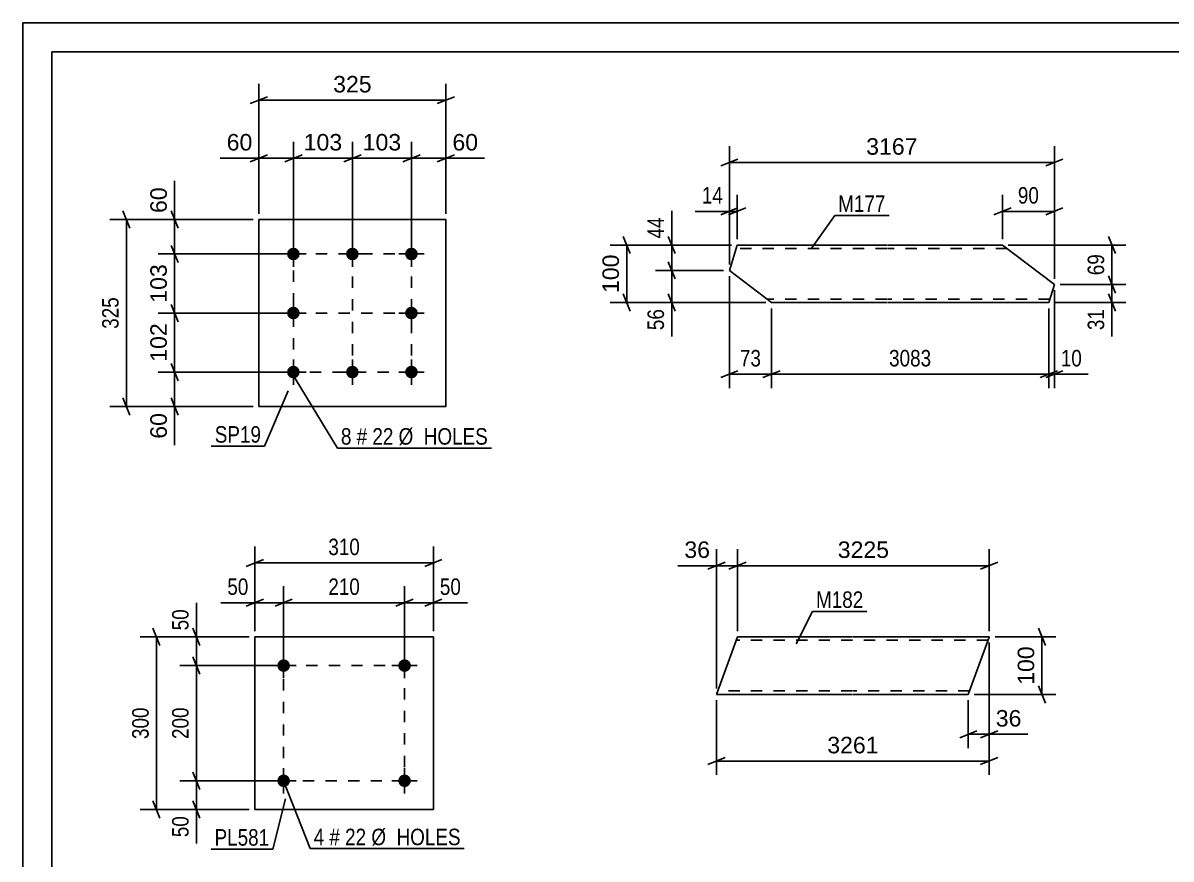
# Model space of a CAD drawing. Header units: millimetres. Extents: x 0 to 3371, y 0 to 1899.
# Drawn here: x 0 to 199.4, y 151.8 to 297 of the extents above; entities that cross this region are included whole.
import ezdxf

# ---------------------------------------------------------------- set-up
doc = ezdxf.new("R2010")
doc.units = ezdxf.units.MM
doc.linetypes.add('DXK_LINE_DOT2', pattern=[3.9198, 1.9599, -1.9599])
doc.styles.add('Arial', font='ARIAL.TTF', dxfattribs={"height": 0.2})
doc.styles.add('Arial Narrow', font='ARIALN.TTF', dxfattribs={"height": 0.2})

# ---------------------------------------------------------------- blocks, each defined once
blk = doc.blocks.new('Unknown-203761802-1135')
at = {"color": 5, "linetype": 'Continuous'}
for p, q in [((420, 297), (0, 297)), ((0, 297), (0, 0)), ((0, 292), (0, 297)), ((415, 292), (5, 292)), ((5, 292), (5, 5))]:
    blk.add_line(p, q, dxfattribs=at)
blk = doc.blocks.new('Part-203761802-6715 - 6709')
at = {"color": 2, "linetype": 'Continuous'}
for p, q in [((124.07, 190.43), (120.44, 180.43)), ((124.07, 190.43), (144.07, 190.43)), ((144.17, 190.43), (167.81, 190.43)), ((167.78, 190.34), (164.17, 180.43)), ((167.81, 190.43), (167.78, 190.34)), ((120.44, 180.43), (144.07, 180.43)), ((144.17, 180.43), (164.17, 180.43))]:
    blk.add_line(p, q, dxfattribs=at)
at = {"color": 7, "linetype": 'DXK_LINE_DOT2'}
for p, q in [((144.07, 189.83), (123.86, 189.83)), ((167.6, 189.83), (144.17, 189.83)), ((144.07, 181.03), (120.65, 181.03)), ((164.39, 181.03), (144.17, 181.03))]:
    blk.add_line(p, q, dxfattribs=at)
blk = doc.blocks.new('Bolt-203761802-6870 - 6836')
at = {"linetype": 'Continuous'}
for points in [[(46.96, 257.99, -1), (46.96, 255.79, -1)], [(57.21, 257.99, -1), (57.21, 255.79, -1)], [(67.46, 257.99, -1), (67.46, 255.79, -1)], [(46.96, 247.74, -1), (46.96, 245.54, -1)], [(67.46, 247.74, -1), (67.46, 245.54, -1)], [(46.96, 237.49, -1), (46.96, 235.29, -1)], [(57.21, 237.49, -1), (57.21, 235.29, -1)], [(67.46, 237.49, -1), (67.46, 235.29, -1)]]:
    blk.add_hatch(color=1, dxfattribs=at).paths.add_polyline_path(points)
at = {"color": 1, "linetype": 'Continuous'}
for p, q in [((46.96, 259.09), (46.96, 254.69)), ((57.21, 259.09), (57.21, 254.69)), ((67.46, 259.09), (67.46, 254.69)), ((44.76, 256.89), (49.16, 256.89)), ((55.01, 256.89), (59.41, 256.89)), ((65.26, 256.89), (69.66, 256.89)), ((46.96, 248.84), (46.96, 244.44)), ((67.46, 248.84), (67.46, 244.44)), ((44.76, 246.64), (49.16, 246.64)), ((65.26, 246.64), (69.66, 246.64)), ((46.96, 238.59), (46.96, 234.19)), ((57.21, 238.59), (57.21, 234.19)), ((67.46, 238.59), (67.46, 234.19)), ((44.76, 236.39), (49.16, 236.39)), ((55.01, 236.39), (59.41, 236.39)), ((65.26, 236.39), (69.66, 236.39))]:
    blk.add_line(p, q, dxfattribs=at)
blk = doc.blocks.new('Part-203761802-6875 - 6836')
at = {"color": 2, "linetype": 'Continuous'}
for p, q in [((40.96, 262.89), (40.96, 230.39)), ((73.46, 262.89), (40.96, 262.89)), ((73.46, 262.89), (73.46, 230.39)), ((73.46, 230.39), (40.96, 230.39))]:
    blk.add_line(p, q, dxfattribs=at)
at = {"color": 7, "linetype": 'DXK_LINE_DOT2'}
for p, q in [((40.96, 262.89), (73.46, 262.89)), ((40.96, 230.39), (73.46, 230.39))]:
    blk.add_line(p, q, dxfattribs=at)
blk = doc.blocks.new('Bolt-203761802-7330 - 7296')
at = {"linetype": 'Continuous'}
for points in [[(46.37, 185.43, -1), (44.17, 185.43, -1)], [(67.37, 185.43, -1), (65.17, 185.43, -1)]]:
    blk.add_hatch(color=1, dxfattribs=at).paths.add_polyline_path(points)
at = {"color": 1, "linetype": 'Continuous'}
for p, q in [((45.27, 187.63), (45.27, 183.23)), ((66.27, 187.63), (66.27, 183.23)), ((43.07, 185.43), (47.47, 185.43)), ((64.07, 185.43), (68.47, 185.43))]:
    blk.add_line(p, q, dxfattribs=at)
blk = doc.blocks.new('Bolt-203761802-7335 - 7296')
at = {"linetype": 'Continuous'}
for points in [[(46.37, 165.43, -1), (44.17, 165.43, -1)], [(67.37, 165.43, -1), (65.17, 165.43, -1)]]:
    blk.add_hatch(color=1, dxfattribs=at).paths.add_polyline_path(points)
at = {"color": 1, "linetype": 'Continuous'}
for p, q in [((45.27, 167.63), (45.27, 163.23)), ((66.27, 167.63), (66.27, 163.23)), ((43.07, 165.43), (47.47, 165.43)), ((64.07, 165.43), (68.47, 165.43))]:
    blk.add_line(p, q, dxfattribs=at)
blk = doc.blocks.new('Part-203761802-7340 - 7296')
at = {"color": 2, "linetype": 'Continuous'}
for p, q in [((40.27, 190.43), (40.27, 160.43)), ((71.27, 190.43), (40.27, 190.43)), ((71.27, 160.43), (71.27, 190.43)), ((40.27, 160.43), (71.27, 160.43))]:
    blk.add_line(p, q, dxfattribs=at)
at = {"color": 7, "linetype": 'DXK_LINE_DOT2'}
for p, q in [((40.27, 160.43), (40.27, 190.43)), ((71.27, 160.43), (71.27, 190.43))]:
    blk.add_line(p, q, dxfattribs=at)
blk = doc.blocks.new('Part-203761802-1245 - 1227')
at = {"color": 2, "linetype": 'Continuous'}
for p, q in [((122.67, 254.05), (124.04, 258.45)), ((124.04, 258.45), (150.01, 258.45)), ((150.11, 258.45), (170.11, 258.45)), ((179.11, 251.6), (170.11, 258.45)), ((130.01, 248.45), (122.67, 254.05)), ((179.11, 251.6), (178.13, 248.45)), ((150.01, 248.45), (130.01, 248.45)), ((178.13, 248.45), (150.11, 248.45))]:
    blk.add_line(p, q, dxfattribs=at)
at = {"color": 7, "linetype": 'DXK_LINE_DOT2'}
for p, q in [((150.01, 257.85), (123.86, 257.85)), ((170.9, 257.85), (150.11, 257.85)), ((130.01, 248.45), (129, 249.23)), ((150.01, 249.05), (129.23, 249.05)), ((178.31, 249.05), (150.11, 249.05))]:
    blk.add_line(p, q, dxfattribs=at)
blk = doc.blocks.new('Rectangle-203761802-7449 - 7296')
at = {"color": 1, "linetype": 'DXK_LINE_DOT2'}
blk.add_lwpolyline([(45.27, 185.43), (66.27, 185.43), (66.27, 165.43), (45.27, 165.43), (45.27, 185.43)], close=True, dxfattribs=at)
blk = doc.blocks.new('Rectangle-203761802-6962 - 6836')
at = {"color": 1, "linetype": 'DXK_LINE_DOT2'}
blk.add_lwpolyline([(46.96, 256.89), (67.46, 256.89), (67.46, 236.39), (46.96, 236.39), (46.96, 256.89)], close=True, dxfattribs=at)
blk = doc.blocks.new('Line-203761802-6948 - 6836')
at = {"color": 1, "linetype": 'DXK_LINE_DOT2'}
blk.add_line((57.21, 256.89), (57.21, 236.39), dxfattribs=at)
blk = doc.blocks.new('Line-203761802-6955 - 6836')
at = {"color": 1, "linetype": 'DXK_LINE_DOT2'}
blk.add_line((46.96, 246.64), (67.46, 246.64), dxfattribs=at)
blk = doc.blocks.new('StraightDimension-203761802-6747 - 6709')
at = {"color": 7, "linetype": 'Continuous'}
for p, q in [((120.44, 181.43), (120.44, 205.62)), ((124.07, 191.43), (124.07, 205.62)), ((118.94, 202.17), (121.94, 203.37)), ((125.57, 203.37), (122.57, 202.17)), ((120.44, 202.77), (124.07, 202.77))]:
    blk.add_line(p, q, dxfattribs=at)
at = {"color": 0}
blk.add_wipeout([(119.91, 203.52), (119.91, 207.72), (114.26, 207.72), (114.26, 203.52)], dxfattribs=at)
at = {"color": 7, "linetype": 'Continuous'}
blk.add_line((120.44, 202.77), (113.74, 202.77), dxfattribs=at)
blk.add_line((120.44, 202.77), (113.74, 202.77), dxfattribs=at)
at = {"color": 3, "style": 'Arial'}
blk.add_text('36', height=2.865, dxfattribs=at).set_placement((114.86, 204.12))
blk = doc.blocks.new('StraightDimension-203761802-6782 - 6709')
at = {"color": 7, "linetype": 'Continuous'}
for p, q in [((176.36, 191.93), (177.56, 188.93)), ((168.81, 190.43), (179.36, 190.43)), ((176.96, 180.43), (176.96, 190.43)), ((177.56, 178.93), (176.36, 181.93)), ((165.17, 180.43), (179.36, 180.43))]:
    blk.add_line(p, q, dxfattribs=at)
at = {"color": 0}
blk.add_wipeout([(176.21, 189.36), (172.01, 189.36), (172.01, 181.49), (176.21, 181.49)], dxfattribs=at)
at = {"color": 3, "style": 'Arial'}
blk.add_text('100', height=2.865, rotation=90.0002, dxfattribs=at).set_placement((175.61, 182.09))
blk = doc.blocks.new('StraightDimension-203761802-6718 - 6709')
at = {"color": 7, "linetype": 'Continuous'}
for p, q in [((167.81, 189.43), (167.81, 166.45)), ((120.44, 179.43), (120.44, 166.45)), ((121.94, 169.45), (118.94, 168.25)), ((120.44, 168.85), (167.81, 168.85)), ((166.31, 168.25), (169.31, 169.45))]:
    blk.add_line(p, q, dxfattribs=at)
at = {"color": 0}
blk.add_wipeout([(149.17, 169.6), (149.17, 173.8), (139.08, 173.8), (139.08, 169.6)], dxfattribs=at)
at = {"color": 3, "style": 'Arial'}
blk.add_text('3261', height=2.865, dxfattribs=at).set_placement((139.68, 170.2))
blk = doc.blocks.new('StraightDimension-203761802-6729 - 6709')
at = {"color": 7, "linetype": 'Continuous'}
for p, q in [((167.81, 189.43), (167.81, 171.1)), ((164.17, 179.43), (164.17, 171.1)), ((162.67, 172.9), (165.67, 174.1)), ((164.17, 173.5), (167.81, 173.5)), ((169.31, 174.1), (166.31, 172.9))]:
    blk.add_line(p, q, dxfattribs=at)
at = {"color": 0}
blk.add_wipeout([(173.99, 174.25), (173.99, 178.45), (168.34, 178.45), (168.34, 174.25)], dxfattribs=at)
at = {"color": 7, "linetype": 'Continuous'}
blk.add_line((167.81, 173.5), (174.51, 173.5), dxfattribs=at)
blk.add_line((167.81, 173.5), (174.51, 173.5), dxfattribs=at)
at = {"color": 3, "style": 'Arial'}
blk.add_text('36', height=2.865, dxfattribs=at).set_placement((168.94, 174.85))
blk = doc.blocks.new('StraightDimension-203761802-6764 - 6709')
at = {"color": 7, "linetype": 'Continuous'}
for p, q in [((124.07, 191.43), (124.07, 205.62)), ((167.81, 191.43), (167.81, 205.62)), ((125.57, 203.37), (122.57, 202.17)), ((166.31, 202.17), (169.31, 203.37)), ((124.07, 202.77), (167.81, 202.77))]:
    blk.add_line(p, q, dxfattribs=at)
at = {"color": 0}
blk.add_wipeout([(150.99, 203.52), (150.99, 207.72), (140.9, 207.72), (140.9, 203.52)], dxfattribs=at)
at = {"color": 3, "style": 'Arial'}
blk.add_text('3225', height=2.865, dxfattribs=at).set_placement((141.5, 204.12))
blk = doc.blocks.new('StraightDimension-203761802-6934 - 6836')
at = {"color": 7, "linetype": 'Continuous'}
for p, q in [((25.73, 264.39), (26.93, 261.39)), ((39.96, 262.89), (23.48, 262.89)), ((26.33, 256.89), (26.33, 262.89)), ((26.93, 255.39), (25.73, 258.39)), ((45.96, 256.89), (23.48, 256.89))]:
    blk.add_line(p, q, dxfattribs=at)
at = {"color": 0}
blk.add_wipeout([(25.58, 269.06), (21.38, 269.06), (21.38, 263.41), (25.58, 263.41)], dxfattribs=at)
at = {"color": 7, "linetype": 'Continuous'}
blk.add_line((26.33, 262.89), (26.33, 269.59), dxfattribs=at)
blk.add_line((26.33, 262.89), (26.33, 269.59), dxfattribs=at)
at = {"color": 3, "style": 'Arial'}
blk.add_text('60', height=2.865, rotation=90.0002, dxfattribs=at).set_placement((24.98, 264.01))
blk = doc.blocks.new('StraightDimension-203761802-6877 - 6836')
at = {"color": 7, "linetype": 'Continuous'}
for p, q in [((40.96, 263.89), (40.96, 286.44)), ((73.46, 263.89), (73.46, 286.44)), ((42.46, 284.19), (39.46, 282.99)), ((40.96, 283.59), (73.46, 283.59)), ((71.96, 282.99), (74.96, 284.19))]:
    blk.add_line(p, q, dxfattribs=at)
at = {"color": 0}
blk.add_wipeout([(61.14, 284.34), (61.14, 288.54), (53.27, 288.54), (53.27, 284.34)], dxfattribs=at)
at = {"color": 3, "style": 'Arial'}
blk.add_text('325', height=2.865, dxfattribs=at).set_placement((53.87, 284.94))
blk = doc.blocks.new('StraightDimension-203761802-6888 - 6836')
at = {"color": 7, "linetype": 'Continuous'}
for p, q in [((18.56, 261.39), (17.36, 264.39)), ((39.96, 262.89), (15.11, 262.89)), ((17.96, 230.39), (17.96, 262.89)), ((17.36, 231.89), (18.56, 228.89)), ((39.96, 230.39), (15.11, 230.39))]:
    blk.add_line(p, q, dxfattribs=at)
at = {"color": 0}
blk.add_wipeout([(17.21, 249.98), (13.01, 249.98), (13.01, 243.3), (17.21, 243.3)], dxfattribs=at)
at = {"color": 3, "style": 'Arial Narrow'}
blk.add_text('325', height=2.863, rotation=90.0002, dxfattribs=at).set_placement((16.61, 243.9))
blk = doc.blocks.new('StraightDimension-203761802-6899 - 6836')
at = {"color": 7, "linetype": 'Continuous'}
for p, q in [((46.96, 257.89), (46.96, 276.36)), ((57.21, 257.89), (57.21, 276.36)), ((45.46, 272.91), (48.46, 274.11)), ((46.96, 273.51), (57.21, 273.51)), ((58.71, 274.11), (55.71, 272.91))]:
    blk.add_line(p, q, dxfattribs=at)
at = {"color": 0}
blk.add_wipeout([(56.02, 274.26), (56.02, 278.46), (48.15, 278.46), (48.15, 274.26)], dxfattribs=at)
at = {"color": 3, "style": 'Arial'}
blk.add_text('103', height=2.865, dxfattribs=at).set_placement((48.75, 274.86))
blk = doc.blocks.new('StraightDimension-203761802-6901 - 6836')
at = {"color": 7, "linetype": 'Continuous'}
for p, q in [((57.21, 257.89), (57.21, 276.36)), ((67.46, 257.89), (67.46, 276.36)), ((55.71, 272.91), (58.71, 274.11)), ((57.21, 273.51), (67.46, 273.51)), ((68.96, 274.11), (65.96, 272.91))]:
    blk.add_line(p, q, dxfattribs=at)
at = {"color": 0}
blk.add_wipeout([(66.27, 274.26), (66.27, 278.46), (58.4, 278.46), (58.4, 274.26)], dxfattribs=at)
at = {"color": 3, "style": 'Arial'}
blk.add_text('103', height=2.865, dxfattribs=at).set_placement((59, 274.86))
blk = doc.blocks.new('StraightDimension-203761802-6903 - 6836')
at = {"color": 7, "linetype": 'Continuous'}
for p, q in [((40.96, 263.89), (40.96, 276.36)), ((46.96, 257.89), (46.96, 276.36)), ((39.46, 272.91), (42.46, 274.11)), ((40.96, 273.51), (46.96, 273.51)), ((48.46, 274.11), (45.46, 272.91))]:
    blk.add_line(p, q, dxfattribs=at)
at = {"color": 0}
blk.add_wipeout([(40.43, 274.26), (40.43, 278.46), (34.78, 278.46), (34.78, 274.26)], dxfattribs=at)
at = {"color": 7, "linetype": 'Continuous'}
blk.add_line((40.96, 273.51), (34.26, 273.51), dxfattribs=at)
blk.add_line((40.96, 273.51), (34.26, 273.51), dxfattribs=at)
at = {"color": 3, "style": 'Arial'}
blk.add_text('60', height=2.865, dxfattribs=at).set_placement((35.38, 274.86))
blk = doc.blocks.new('StraightDimension-203761802-6913 - 6836')
at = {"color": 7, "linetype": 'Continuous'}
for p, q in [((67.46, 257.89), (67.46, 276.36)), ((73.46, 263.89), (73.46, 276.36)), ((65.96, 272.91), (68.96, 274.11)), ((67.46, 273.51), (73.46, 273.51)), ((74.96, 274.11), (71.96, 272.91))]:
    blk.add_line(p, q, dxfattribs=at)
at = {"color": 0}
blk.add_wipeout([(79.63, 274.26), (79.63, 278.46), (73.98, 278.46), (73.98, 274.26)], dxfattribs=at)
at = {"color": 7, "linetype": 'Continuous'}
blk.add_line((73.46, 273.51), (80.15, 273.51), dxfattribs=at)
blk.add_line((73.46, 273.51), (80.15, 273.51), dxfattribs=at)
at = {"color": 3, "style": 'Arial'}
blk.add_text('60', height=2.865, dxfattribs=at).set_placement((74.58, 274.86))
blk = doc.blocks.new('StraightDimension-203761802-6924 - 6836')
at = {"color": 7, "linetype": 'Continuous'}
for p, q in [((25.73, 237.89), (26.93, 234.89)), ((45.96, 236.39), (23.48, 236.39)), ((26.33, 230.39), (26.33, 236.39)), ((26.93, 228.89), (25.73, 231.89)), ((39.96, 230.39), (23.48, 230.39))]:
    blk.add_line(p, q, dxfattribs=at)
at = {"color": 0}
blk.add_wipeout([(25.58, 229.86), (21.38, 229.86), (21.38, 224.22), (25.58, 224.22)], dxfattribs=at)
at = {"color": 7, "linetype": 'Continuous'}
blk.add_line((26.33, 230.39), (26.33, 223.69), dxfattribs=at)
blk.add_line((26.33, 230.39), (26.33, 223.69), dxfattribs=at)
at = {"color": 3, "style": 'Arial'}
blk.add_text('60', height=2.865, rotation=90.0002, dxfattribs=at).set_placement((24.98, 224.82))
blk = doc.blocks.new('StraightDimension-203761802-6944 - 6836')
at = {"color": 7, "linetype": 'Continuous'}
for p, q in [((25.73, 258.39), (26.93, 255.39)), ((45.96, 256.89), (23.48, 256.89)), ((26.33, 246.64), (26.33, 256.89)), ((26.93, 245.14), (25.73, 248.14)), ((45.96, 246.64), (23.48, 246.64))]:
    blk.add_line(p, q, dxfattribs=at)
at = {"color": 0}
blk.add_wipeout([(25.58, 255.7), (21.38, 255.7), (21.38, 247.83), (25.58, 247.83)], dxfattribs=at)
at = {"color": 3, "style": 'Arial'}
blk.add_text('103', height=2.865, rotation=90.0002, dxfattribs=at).set_placement((24.98, 248.43))
blk = doc.blocks.new('StraightDimension-203761802-6946 - 6836')
at = {"color": 7, "linetype": 'Continuous'}
for p, q in [((25.73, 248.14), (26.93, 245.14)), ((45.96, 246.64), (23.48, 246.64)), ((26.33, 236.39), (26.33, 246.64)), ((26.93, 234.89), (25.73, 237.89)), ((45.96, 236.39), (23.48, 236.39))]:
    blk.add_line(p, q, dxfattribs=at)
at = {"color": 0}
blk.add_wipeout([(25.58, 245.45), (21.38, 245.45), (21.38, 237.58), (25.58, 237.58)], dxfattribs=at)
at = {"color": 3, "style": 'Arial'}
blk.add_text('102', height=2.865, rotation=90.0002, dxfattribs=at).set_placement((24.98, 238.18))
blk = doc.blocks.new('StraightDimension-203761802-7342 - 7296')
at = {"color": 7, "linetype": 'Continuous'}
for p, q in [((29.51, 191.93), (30.71, 188.93)), ((39.27, 190.43), (27.26, 190.43)), ((30.11, 185.43), (30.11, 190.43)), ((44.27, 185.43), (27.26, 185.43)), ((30.71, 183.93), (29.51, 186.93))]:
    blk.add_line(p, q, dxfattribs=at)
at = {"color": 0}
blk.add_wipeout([(29.36, 195.81), (25.16, 195.81), (25.16, 190.95), (29.36, 190.95)], dxfattribs=at)
at = {"color": 7, "linetype": 'Continuous'}
blk.add_line((30.11, 190.43), (30.11, 196.33), dxfattribs=at)
blk.add_line((30.11, 190.43), (30.11, 196.33), dxfattribs=at)
at = {"color": 3, "style": 'Arial Narrow'}
blk.add_text('50', height=2.863, rotation=90.0002, dxfattribs=at).set_placement((28.76, 191.55))
blk = doc.blocks.new('StraightDimension-203761802-7355 - 7296')
at = {"color": 7, "linetype": 'Continuous'}
for p, q in [((44.27, 185.43), (27.26, 185.43)), ((30.71, 183.93), (29.51, 186.93)), ((30.11, 165.43), (30.11, 185.43)), ((29.51, 166.93), (30.71, 163.93)), ((44.27, 165.43), (27.26, 165.43))]:
    blk.add_line(p, q, dxfattribs=at)
at = {"color": 0}
blk.add_wipeout([(29.36, 178.77), (25.16, 178.77), (25.16, 172.09), (29.36, 172.09)], dxfattribs=at)
at = {"color": 3, "style": 'Arial Narrow'}
blk.add_text('200', height=2.863, rotation=90.0002, dxfattribs=at).set_placement((28.76, 172.69))
blk = doc.blocks.new('StraightDimension-203761802-7371 - 7296')
at = {"color": 7, "linetype": 'Continuous'}
for p, q in [((29.51, 166.93), (30.71, 163.93)), ((44.27, 165.43), (27.26, 165.43)), ((30.11, 160.43), (30.11, 165.43)), ((30.71, 158.93), (29.51, 161.93)), ((39.27, 160.43), (27.26, 160.43))]:
    blk.add_line(p, q, dxfattribs=at)
at = {"color": 0}
blk.add_wipeout([(29.36, 159.9), (25.16, 159.9), (25.16, 155.04), (29.36, 155.04)], dxfattribs=at)
at = {"color": 7, "linetype": 'Continuous'}
blk.add_line((30.11, 160.43), (30.11, 154.52), dxfattribs=at)
blk.add_line((30.11, 160.43), (30.11, 154.52), dxfattribs=at)
at = {"color": 3, "style": 'Arial Narrow'}
blk.add_text('50', height=2.863, rotation=90.0002, dxfattribs=at).set_placement((28.76, 155.64))
blk = doc.blocks.new('StraightDimension-203761802-7385 - 7296')
at = {"color": 7, "linetype": 'Continuous'}
for p, q in [((23.78, 188.93), (22.58, 191.93)), ((39.27, 190.43), (20.33, 190.43)), ((23.18, 160.43), (23.18, 190.43)), ((22.58, 161.93), (23.78, 158.93)), ((39.27, 160.43), (20.33, 160.43))]:
    blk.add_line(p, q, dxfattribs=at)
at = {"color": 0}
blk.add_wipeout([(22.43, 178.77), (18.23, 178.77), (18.23, 172.08), (22.43, 172.08)], dxfattribs=at)
at = {"color": 3, "style": 'Arial Narrow'}
blk.add_text('300', height=2.863, rotation=90.0002, dxfattribs=at).set_placement((21.83, 172.68))
blk = doc.blocks.new('StraightDimension-203761802-7396 - 7296')
at = {"color": 7, "linetype": 'Continuous'}
for p, q in [((40.27, 191.43), (40.27, 199.2)), ((45.27, 186.43), (45.27, 199.2)), ((38.77, 195.75), (41.77, 196.95)), ((40.27, 196.35), (45.27, 196.35)), ((46.77, 196.95), (43.77, 195.75))]:
    blk.add_line(p, q, dxfattribs=at)
at = {"color": 0}
blk.add_wipeout([(39.75, 197.1), (39.75, 201.3), (34.89, 201.3), (34.89, 197.1)], dxfattribs=at)
at = {"color": 7, "linetype": 'Continuous'}
blk.add_line((40.27, 196.35), (34.36, 196.35), dxfattribs=at)
blk.add_line((40.27, 196.35), (34.36, 196.35), dxfattribs=at)
at = {"color": 3, "style": 'Arial Narrow'}
blk.add_text('50', height=2.863, dxfattribs=at).set_placement((35.49, 197.7))
blk = doc.blocks.new('StraightDimension-203761802-7409 - 7296')
at = {"color": 7, "linetype": 'Continuous'}
for p, q in [((45.27, 186.43), (45.27, 199.2)), ((66.27, 186.43), (66.27, 199.2)), ((46.77, 196.95), (43.77, 195.75)), ((45.27, 196.35), (66.27, 196.35)), ((64.77, 195.75), (67.77, 196.95))]:
    blk.add_line(p, q, dxfattribs=at)
at = {"color": 0}
blk.add_wipeout([(59.11, 197.1), (59.11, 201.3), (52.43, 201.3), (52.43, 197.1)], dxfattribs=at)
at = {"color": 3, "style": 'Arial Narrow'}
blk.add_text('210', height=2.863, dxfattribs=at).set_placement((53.03, 197.7))
blk = doc.blocks.new('StraightDimension-203761802-7425 - 7296')
at = {"color": 7, "linetype": 'Continuous'}
for p, q in [((66.27, 186.43), (66.27, 199.2)), ((71.27, 191.43), (71.27, 199.2)), ((64.77, 195.75), (67.77, 196.95)), ((66.27, 196.35), (71.27, 196.35)), ((72.77, 196.95), (69.77, 195.75))]:
    blk.add_line(p, q, dxfattribs=at)
at = {"color": 0}
blk.add_wipeout([(76.65, 197.1), (76.65, 201.3), (71.8, 201.3), (71.8, 197.1)], dxfattribs=at)
at = {"color": 7, "linetype": 'Continuous'}
blk.add_line((71.27, 196.35), (77.18, 196.35), dxfattribs=at)
blk.add_line((71.27, 196.35), (77.18, 196.35), dxfattribs=at)
at = {"color": 3, "style": 'Arial Narrow'}
blk.add_text('50', height=2.863, dxfattribs=at).set_placement((72.4, 197.7))
blk = doc.blocks.new('StraightDimension-203761802-7439 - 7296')
at = {"color": 7, "linetype": 'Continuous'}
for p, q in [((40.27, 191.43), (40.27, 206.11)), ((71.27, 191.43), (71.27, 206.11)), ((41.77, 203.86), (38.77, 202.66)), ((69.77, 202.66), (72.77, 203.86)), ((40.27, 203.26), (71.27, 203.26))]:
    blk.add_line(p, q, dxfattribs=at)
at = {"color": 0}
blk.add_wipeout([(59.11, 204.01), (59.11, 208.21), (52.43, 208.21), (52.43, 204.01)], dxfattribs=at)
at = {"color": 3, "style": 'Arial Narrow'}
blk.add_text('310', height=2.863, dxfattribs=at).set_placement((53.03, 204.61))
blk = doc.blocks.new('StraightDimension-203761802-1248 - 1227')
at = {"color": 7, "linetype": 'Continuous'}
for p, q in [((122.67, 255.05), (122.67, 275.63)), ((179.11, 252.6), (179.11, 275.63)), ((124.17, 273.38), (121.17, 272.18)), ((177.61, 272.18), (180.61, 273.38)), ((122.67, 272.78), (179.11, 272.78))]:
    blk.add_line(p, q, dxfattribs=at)
at = {"color": 0}
blk.add_wipeout([(155.94, 273.53), (155.94, 277.73), (145.84, 277.73), (145.84, 273.53)], dxfattribs=at)
at = {"color": 3, "style": 'Arial'}
blk.add_text('3167', height=2.865, dxfattribs=at).set_placement((146.44, 274.13))
blk = doc.blocks.new('StraightDimension-203761802-1350 - 1227')
at = {"color": 7, "linetype": 'Continuous'}
for p, q in [((188.51, 259.95), (189.71, 256.95)), ((171.11, 258.45), (191.51, 258.45)), ((189.11, 251.6), (189.11, 258.45)), ((180.11, 251.6), (191.51, 251.6)), ((189.71, 250.1), (188.51, 253.1))]:
    blk.add_line(p, q, dxfattribs=at)
at = {"color": 0}
blk.add_wipeout([(188.36, 257.45), (184.16, 257.45), (184.16, 252.6), (188.36, 252.6)], dxfattribs=at)
at = {"color": 3, "style": 'Arial Narrow'}
blk.add_text('69', height=2.863, rotation=90.0002, dxfattribs=at).set_placement((187.76, 253.2))
blk = doc.blocks.new('StraightDimension-203761802-1268 - 1227')
at = {"color": 7, "linetype": 'Continuous'}
for p, q in [((170.11, 259.45), (170.11, 267.14)), ((179.11, 252.6), (179.11, 267.14)), ((168.61, 263.69), (171.61, 264.89)), ((170.11, 264.29), (179.11, 264.29)), ((180.61, 264.89), (177.61, 263.69))]:
    blk.add_line(p, q, dxfattribs=at)
at = {"color": 0}
blk.add_wipeout([(177.04, 265.04), (177.04, 269.24), (172.18, 269.24), (172.18, 265.04)], dxfattribs=at)
at = {"color": 3, "style": 'Arial Narrow'}
blk.add_text('90', height=2.863, dxfattribs=at).set_placement((172.78, 265.64))
blk = doc.blocks.new('StraightDimension-203761802-1372 - 1227')
at = {"color": 7, "linetype": 'Continuous'}
for p, q in [((112.07, 259.95), (113.27, 256.95)), ((123.04, 258.45), (109.82, 258.45)), ((112.67, 254.05), (112.67, 258.45)), ((113.27, 252.55), (112.07, 255.55)), ((121.67, 254.05), (109.82, 254.05))]:
    blk.add_line(p, q, dxfattribs=at)
at = {"color": 0}
blk.add_wipeout([(111.92, 263.83), (107.72, 263.83), (107.72, 258.98), (111.92, 258.98)], dxfattribs=at)
at = {"color": 7, "linetype": 'Continuous'}
blk.add_line((112.67, 258.45), (112.67, 264.36), dxfattribs=at)
blk.add_line((112.67, 258.45), (112.67, 264.36), dxfattribs=at)
at = {"color": 3, "style": 'Arial Narrow'}
blk.add_text('44', height=2.863, rotation=90.0002, dxfattribs=at).set_placement((111.32, 259.58))
blk = doc.blocks.new('StraightDimension-203761802-1300 - 1227')
at = {"color": 7, "linetype": 'Continuous'}
for p, q in [((122.67, 255.05), (122.67, 267.14)), ((124.04, 259.45), (124.04, 267.14)), ((121.17, 263.69), (124.17, 264.89)), ((125.54, 264.89), (122.54, 263.69)), ((122.67, 264.29), (124.04, 264.29))]:
    blk.add_line(p, q, dxfattribs=at)
at = {"color": 0}
blk.add_wipeout([(122.15, 265.04), (122.15, 269.24), (117.29, 269.24), (117.29, 265.04)], dxfattribs=at)
at = {"color": 7, "linetype": 'Continuous'}
blk.add_line((122.67, 264.29), (116.76, 264.29), dxfattribs=at)
blk.add_line((122.67, 264.29), (116.76, 264.29), dxfattribs=at)
at = {"color": 3, "style": 'Arial Narrow'}
blk.add_text('14', height=2.863, dxfattribs=at).set_placement((117.89, 265.64))
blk = doc.blocks.new('StraightDimension-203761802-1456 - 1227')
at = {"color": 7, "linetype": 'Continuous'}
for p, q in [((130.01, 247.45), (130.01, 233.62)), ((178.13, 247.45), (178.13, 233.62)), ((131.51, 236.62), (128.51, 235.42)), ((130.01, 236.02), (178.13, 236.02)), ((176.63, 235.42), (179.63, 236.62))]:
    blk.add_line(p, q, dxfattribs=at)
at = {"color": 0}
blk.add_wipeout([(158.33, 236.77), (158.33, 240.97), (149.81, 240.97), (149.81, 236.77)], dxfattribs=at)
at = {"color": 3, "style": 'Arial Narrow'}
blk.add_text('3083', height=2.863, dxfattribs=at).set_placement((150.41, 237.37))
blk = doc.blocks.new('StraightDimension-203761802-1328 - 1227')
at = {"color": 7, "linetype": 'Continuous'}
for p, q in [((180.11, 251.6), (191.51, 251.6)), ((188.51, 253.1), (189.71, 250.1)), ((189.11, 248.45), (189.11, 251.6)), ((189.71, 246.95), (188.51, 249.95)), ((179.13, 248.45), (191.51, 248.45))]:
    blk.add_line(p, q, dxfattribs=at)
at = {"color": 0}
blk.add_wipeout([(188.36, 247.93), (184.16, 247.93), (184.16, 243.07), (188.36, 243.07)], dxfattribs=at)
at = {"color": 7, "linetype": 'Continuous'}
blk.add_line((189.11, 248.45), (189.11, 242.54), dxfattribs=at)
blk.add_line((189.11, 248.45), (189.11, 242.54), dxfattribs=at)
at = {"color": 3, "style": 'Arial Narrow'}
blk.add_text('31', height=2.863, rotation=90.0002, dxfattribs=at).set_placement((187.76, 243.67))
blk = doc.blocks.new('StraightDimension-203761802-1397 - 1227')
at = {"color": 7, "linetype": 'Continuous'}
for p, q in [((112.07, 255.55), (113.27, 252.55)), ((121.67, 254.05), (109.82, 254.05)), ((112.67, 248.45), (112.67, 254.05)), ((113.27, 246.95), (112.07, 249.95)), ((129.01, 248.45), (109.82, 248.45))]:
    blk.add_line(p, q, dxfattribs=at)
at = {"color": 0}
blk.add_wipeout([(111.92, 247.93), (107.72, 247.93), (107.72, 243.07), (111.92, 243.07)], dxfattribs=at)
at = {"color": 7, "linetype": 'Continuous'}
blk.add_line((112.67, 248.45), (112.67, 242.54), dxfattribs=at)
blk.add_line((112.67, 248.45), (112.67, 242.54), dxfattribs=at)
at = {"color": 3, "style": 'Arial Narrow'}
blk.add_text('56', height=2.863, rotation=90.0002, dxfattribs=at).set_placement((111.32, 243.67))
blk = doc.blocks.new('StraightDimension-203761802-1422 - 1227')
at = {"color": 7, "linetype": 'Continuous'}
for p, q in [((179.11, 250.6), (179.11, 233.62)), ((178.13, 247.45), (178.13, 233.62)), ((176.63, 235.42), (179.63, 236.62)), ((180.61, 236.62), (177.61, 235.42)), ((178.13, 236.02), (179.11, 236.02))]:
    blk.add_line(p, q, dxfattribs=at)
at = {"color": 0}
blk.add_wipeout([(184.49, 236.77), (184.49, 240.97), (179.63, 240.97), (179.63, 236.77)], dxfattribs=at)
at = {"color": 7, "linetype": 'Continuous'}
blk.add_line((179.11, 236.02), (185.01, 236.02), dxfattribs=at)
blk.add_line((179.11, 236.02), (185.01, 236.02), dxfattribs=at)
at = {"color": 3, "style": 'Arial Narrow'}
blk.add_text('10', height=2.863, dxfattribs=at).set_placement((180.23, 237.37))
blk = doc.blocks.new('StraightDimension-203761802-1439 - 1227')
at = {"color": 7, "linetype": 'Continuous'}
for p, q in [((122.67, 253.05), (122.67, 233.62)), ((130.01, 247.45), (130.01, 233.62)), ((121.17, 235.42), (124.17, 236.62)), ((122.67, 236.02), (130.01, 236.02)), ((131.51, 236.62), (128.51, 235.42))]:
    blk.add_line(p, q, dxfattribs=at)
at = {"color": 0}
blk.add_wipeout([(128.77, 236.77), (128.77, 240.97), (123.91, 240.97), (123.91, 236.77)], dxfattribs=at)
at = {"color": 3, "style": 'Arial Narrow'}
blk.add_text('73', height=2.863, dxfattribs=at).set_placement((124.51, 237.37))
blk = doc.blocks.new('StraightDimension-203761802-11483 - 1227')
at = {"color": 7, "linetype": 'Continuous'}
for p, q in [((104.25, 259.95), (105.45, 256.95)), ((123.04, 258.45), (102, 258.45)), ((104.85, 248.45), (104.85, 258.45)), ((105.45, 246.95), (104.25, 249.95)), ((129.01, 248.45), (102, 248.45))]:
    blk.add_line(p, q, dxfattribs=at)
at = {"color": 0}
blk.add_wipeout([(104.1, 257.39), (99.9, 257.39), (99.9, 249.52), (104.1, 249.52)], dxfattribs=at)
at = {"color": 3, "style": 'Arial'}
blk.add_text('100', height=2.865, rotation=90.0002, dxfattribs=at).set_placement((103.5, 250.12))
blk = doc.blocks.new('Mark-203761802-6711 - 6709')
at = {"color": 0}
blk.add_wipeout([(145.95, 195.45), (145.95, 198.45), (137.72, 198.45), (137.72, 195.45)], dxfattribs=at)
blk.add_wipeout([(145.95, 195.45), (145.95, 198.45), (137.72, 198.45), (137.72, 195.45)], dxfattribs=at)
at = {"color": 30, "linetype": 'Continuous'}
for p, q in [((134.28, 189.23), (137.12, 194.85)), ((137.12, 194.85), (146.55, 194.85))]:
    blk.add_line(p, q, dxfattribs=at)
at = {"color": 3, "style": 'Arial Narrow'}
blk.add_text('M182', height=2.863, dxfattribs=at).set_placement((137.72, 195.45))
blk = doc.blocks.new('Mark-203761802-6866 - 6836')
at = {"color": 0}
blk.add_wipeout([(57.05, 223.79), (57.05, 226.79), (55.22, 226.79), (55.22, 223.79)], dxfattribs=at)
blk.add_wipeout([(57.05, 223.79), (57.05, 226.79), (55.22, 226.79), (55.22, 223.79)], dxfattribs=at)
at = {"color": 7, "linetype": 'Continuous'}
blk.add_line((46.48, 236.61), (54.62, 223.19), dxfattribs=at)
at = {"color": 3, "style": 'Arial Narrow'}
blk.add_text('8', height=2.86, dxfattribs=at).set_placement((55.22, 223.79))
at = {"color": 0}
blk.add_wipeout([(59.78, 223.79), (59.78, 226.79), (57.95, 226.79), (57.95, 223.79)], dxfattribs=at)
blk.add_wipeout([(59.78, 223.79), (59.78, 226.79), (57.95, 226.79), (57.95, 223.79)], dxfattribs=at)
blk.add_wipeout([(64.33, 223.79), (64.33, 226.79), (60.68, 226.79), (60.68, 223.79)], dxfattribs=at)
blk.add_wipeout([(64.33, 223.79), (64.33, 226.79), (60.68, 226.79), (60.68, 223.79)], dxfattribs=at)
at = {"color": 3, "style": 'Arial Narrow'}
for s, height, p in [('#', 2.86, (57.95, 223.79)), ('22', 2.863, (60.68, 223.79))]:
    blk.add_text(s, height=height, dxfattribs=at).set_placement(p)
at = {"color": 0}
blk.add_wipeout([(80.76, 223.79), (80.76, 226.79), (65.23, 226.79), (65.23, 223.79)], dxfattribs=at)
blk.add_wipeout([(80.76, 223.79), (80.76, 226.79), (65.23, 226.79), (65.23, 223.79)], dxfattribs=at)
at = {"color": 7, "linetype": 'Continuous'}
blk.add_line((54.62, 223.19), (81.36, 223.19), dxfattribs=at)
at = {"color": 3, "style": 'Arial Narrow'}
blk.add_text('Ø  HOLES', height=2.863, dxfattribs=at).set_placement((65.23, 223.79))
blk = doc.blocks.new('Mark-203761802-6871 - 6836')
at = {"color": 0}
blk.add_wipeout([(41.35, 224.14), (41.35, 227.14), (33.31, 227.14), (33.31, 224.14)], dxfattribs=at)
blk.add_wipeout([(41.35, 224.14), (41.35, 227.14), (33.31, 227.14), (33.31, 224.14)], dxfattribs=at)
at = {"color": 30, "linetype": 'Continuous'}
for p in [(46.05, 233.16), (32.71, 223.54)]:
    blk.add_line(p, (41.95, 223.54), dxfattribs=at)
at = {"color": 3, "style": 'Arial Narrow'}
blk.add_text('SP19', height=2.863, dxfattribs=at).set_placement((33.31, 224.14))
blk = doc.blocks.new('MarkSet-203761802-7496 - 7296')
at = {"color": 0}
blk.add_wipeout([(52.32, 154.25), (52.32, 157.25), (50.49, 157.25), (50.49, 154.25)], dxfattribs=at)
blk.add_wipeout([(52.32, 154.25), (52.32, 157.25), (50.49, 157.25), (50.49, 154.25)], dxfattribs=at)
at = {"color": 7, "linetype": 'Continuous'}
blk.add_line((45.27, 165.43), (49.89, 153.65), dxfattribs=at)
at = {"color": 3, "style": 'Arial Narrow'}
blk.add_text('4', height=2.86, dxfattribs=at).set_placement((50.49, 154.25))
at = {"color": 0}
blk.add_wipeout([(55.04, 154.25), (55.04, 157.25), (53.22, 157.25), (53.22, 154.25)], dxfattribs=at)
blk.add_wipeout([(55.04, 154.25), (55.04, 157.25), (53.22, 157.25), (53.22, 154.25)], dxfattribs=at)
blk.add_wipeout([(59.6, 154.25), (59.6, 157.25), (55.94, 157.25), (55.94, 154.25)], dxfattribs=at)
blk.add_wipeout([(59.6, 154.25), (59.6, 157.25), (55.94, 157.25), (55.94, 154.25)], dxfattribs=at)
at = {"color": 3, "style": 'Arial Narrow'}
for s, height, p in [('#', 2.86, (53.22, 154.25)), ('22', 2.863, (55.94, 154.25))]:
    blk.add_text(s, height=height, dxfattribs=at).set_placement(p)
at = {"color": 0}
blk.add_wipeout([(76.03, 154.25), (76.03, 157.25), (60.5, 157.25), (60.5, 154.25)], dxfattribs=at)
blk.add_wipeout([(76.03, 154.25), (76.03, 157.25), (60.5, 157.25), (60.5, 154.25)], dxfattribs=at)
at = {"color": 7, "linetype": 'Continuous'}
blk.add_line((49.89, 153.65), (76.63, 153.65), dxfattribs=at)
at = {"color": 3, "style": 'Arial Narrow'}
blk.add_text('Ø  HOLES', height=2.863, dxfattribs=at).set_placement((60.5, 154.25))
blk = doc.blocks.new('Mark-203761802-7336 - 7296')
at = {"color": 0}
blk.add_wipeout([(42.78, 154.17), (42.78, 157.17), (33.27, 157.17), (33.27, 154.17)], dxfattribs=at)
blk.add_wipeout([(42.78, 154.17), (42.78, 157.17), (33.27, 157.17), (33.27, 154.17)], dxfattribs=at)
at = {"color": 30, "linetype": 'Continuous'}
for p in [(45.59, 162.32), (32.67, 153.57)]:
    blk.add_line(p, (43.38, 153.57), dxfattribs=at)
at = {"color": 3, "style": 'Arial Narrow'}
blk.add_text('PL581', height=2.863, dxfattribs=at).set_placement((33.27, 154.17))
blk = doc.blocks.new('Mark-203761802-1240 - 1227')
at = {"color": 0}
blk.add_wipeout([(149.8, 264.19), (149.8, 267.19), (141.57, 267.19), (141.57, 264.19)], dxfattribs=at)
blk.add_wipeout([(149.8, 264.19), (149.8, 267.19), (141.57, 267.19), (141.57, 264.19)], dxfattribs=at)
at = {"color": 30, "linetype": 'Continuous'}
for p, q in [((137.01, 257.95), (140.97, 263.59)), ((140.97, 263.59), (150.4, 263.59))]:
    blk.add_line(p, q, dxfattribs=at)
at = {"color": 3, "style": 'Arial Narrow'}
blk.add_text('M177', height=2.863, dxfattribs=at).set_placement((141.57, 264.19))

msp = doc.modelspace()

# ---------------------------------------------------------------- block references
for name in ['Unknown-203761802-1135', 'Part-203761802-6875 - 6836', 'Bolt-203761802-6870 - 6836', 'Part-203761802-1245 - 1227', 'Rectangle-203761802-6962 - 6836', 'Line-203761802-6948 - 6836', 'Line-203761802-6955 - 6836', 'Part-203761802-7340 - 7296', 'Part-203761802-6715 - 6709', 'Bolt-203761802-7330 - 7296', 'Rectangle-203761802-7449 - 7296', 'Bolt-203761802-7335 - 7296']:
    msp.add_blockref(name, (0, 0))

# ---------------------------------------------------------------- next in the draw order: block references
for name in ['StraightDimension-203761802-1248 - 1227', 'StraightDimension-203761802-6934 - 6836', 'StraightDimension-203761802-1456 - 1227', 'StraightDimension-203761802-6747 - 6709', 'StraightDimension-203761802-7342 - 7296', 'StraightDimension-203761802-6782 - 6709', 'MarkSet-203761802-7496 - 7296']:
    msp.add_blockref(name, (0, 0))

# ---------------------------------------------------------------- next in the draw order: block references
for name in ['StraightDimension-203761802-6877 - 6836', 'Mark-203761802-1240 - 1227', 'StraightDimension-203761802-1372 - 1227', 'StraightDimension-203761802-1350 - 1227', 'StraightDimension-203761802-6764 - 6709', 'StraightDimension-203761802-6718 - 6709', 'StraightDimension-203761802-7355 - 7296']:
    msp.add_blockref(name, (0, 0))

# ---------------------------------------------------------------- next in the draw order: block references
for name in ['StraightDimension-203761802-6899 - 6836', 'StraightDimension-203761802-1300 - 1227', 'StraightDimension-203761802-1268 - 1227', 'StraightDimension-203761802-6888 - 6836', 'Mark-203761802-6711 - 6709', 'StraightDimension-203761802-6729 - 6709', 'StraightDimension-203761802-7371 - 7296']:
    msp.add_blockref(name, (0, 0))

# ---------------------------------------------------------------- next in the draw order: block references
for name in ['StraightDimension-203761802-6903 - 6836', 'StraightDimension-203761802-6901 - 6836', 'StraightDimension-203761802-1397 - 1227', 'StraightDimension-203761802-1328 - 1227', 'StraightDimension-203761802-6924 - 6836', 'StraightDimension-203761802-7385 - 7296']:
    msp.add_blockref(name, (0, 0))

# ---------------------------------------------------------------- next in the draw order: block references
for name in ['StraightDimension-203761802-6913 - 6836', 'StraightDimension-203761802-6944 - 6836', 'StraightDimension-203761802-1439 - 1227', 'StraightDimension-203761802-1422 - 1227', 'StraightDimension-203761802-7396 - 7296', 'Mark-203761802-7336 - 7296']:
    msp.add_blockref(name, (0, 0))

# ---------------------------------------------------------------- next in the draw order: block references
for name in ['StraightDimension-203761802-11483 - 1227', 'StraightDimension-203761802-6946 - 6836', 'StraightDimension-203761802-7409 - 7296']:
    msp.add_blockref(name, (0, 0))

# ---------------------------------------------------------------- next in the draw order: block references
for name in ['Mark-203761802-6866 - 6836', 'StraightDimension-203761802-7425 - 7296']:
    msp.add_blockref(name, (0, 0))

# ---------------------------------------------------------------- next in the draw order: block references
for name in ['Mark-203761802-6871 - 6836', 'StraightDimension-203761802-7439 - 7296']:
    msp.add_blockref(name, (0, 0))

doc.saveas('drawing.dxf')
